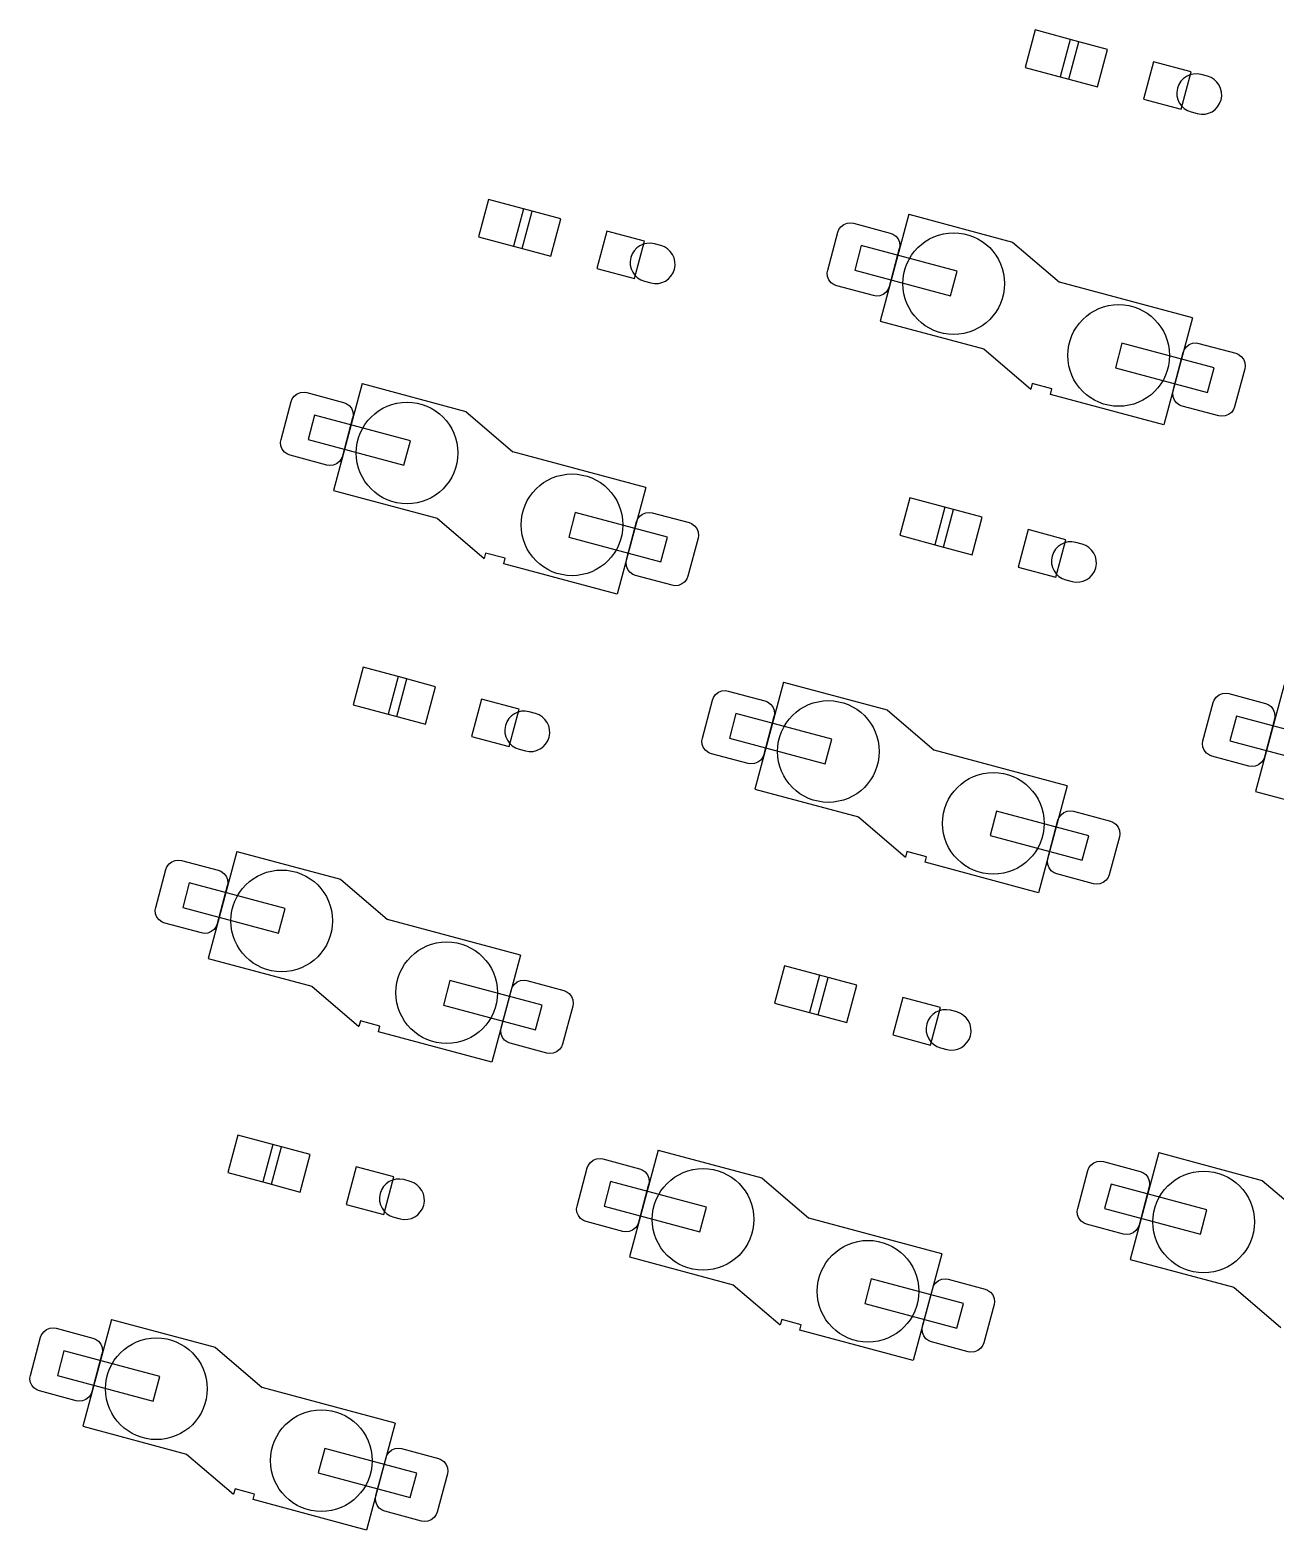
# Model space of a CAD drawing. Extents: x 13 to 283, y -158 to -54.
# Drawn here: x 12.8 to 61.8, y -112.8 to -53.9 of the extents above; entities that cross this region are included whole.
import ezdxf

# ---------------------------------------------------------------- set-up
doc = ezdxf.new("R2010")
doc.units = 0
doc.layers.add('BLACK', color=7, linetype='CONTINUOUS')

msp = doc.modelspace()

# ---------------------------------------------------------------- linework, layer by layer
at = {"layer": 'BLACK', "linetype": 'CONTINUOUS'}
for p, q in [((52.379423, -53.85312), (51.984983, -55.325191)), ((54.096839, -54.313301), (52.379423, -53.85312)), ((53.757799, -54.222455), (53.363358, -55.694526)), ((55.22987, -54.616896), (53.757799, -54.222455)), ((53.702399, -55.785372), (54.096839, -54.313301)), ((54.835429, -56.088967), (55.22987, -54.616896)), ((51.984983, -55.325191), (53.702399, -55.785372)), ((57.041947, -55.102439), (56.647506, -56.57451)), ((58.514018, -55.49688), (57.041947, -55.102439)), ((53.363358, -55.694526), (54.835429, -56.088967)), ((58.119577, -56.968951), (58.514018, -55.49688)), ((59.156358, -55.668995), (58.911013, -55.603255)), ((56.647506, -56.57451), (58.119577, -56.968951)), ((58.516572, -57.075325), (58.761917, -57.141065)), ((30.872709, -60.513727), (30.478269, -61.985798)), ((32.590125, -60.973908), (30.872709, -60.513727)), ((32.251085, -60.883062), (31.856644, -62.355133)), ((32.195685, -62.445979), (32.590125, -60.973908)), ((33.723156, -61.277503), (32.251085, -60.883062)), ((33.328715, -62.749574), (33.723156, -61.277503)), ((47.408291, -61.100443), (46.282429, -65.30222)), ((47.408291, -61.100443), (51.484498, -62.192659)), ((35.535233, -61.763046), (35.140792, -63.235117)), ((37.007304, -62.157487), (35.535233, -61.763046)), ((44.220301, -63.300289), (44.62147, -61.803104)), ((44.62147, -61.803104), (44.660016, -61.7034)), ((44.660016, -61.7034), (44.742567, -61.587474)), ((44.742567, -61.587474), (44.854434, -61.499501)), ((44.854434, -61.499501), (44.986554, -61.446608)), ((44.986554, -61.446608), (45.128224, -61.43308)), ((45.128224, -61.43308), (45.233843, -61.44955)), ((45.233843, -61.44955), (46.682732, -61.837779)), ((46.682732, -61.837779), (46.782436, -61.876325)), ((46.782436, -61.876325), (46.898361, -61.958875)), ((30.478269, -61.985798), (32.195685, -62.445979)), ((31.856644, -62.355133), (33.328715, -62.749574)), ((36.612863, -63.629558), (37.007304, -62.157487)), ((37.649644, -62.329602), (37.404299, -62.263862)), ((45.540369, -62.334022), (45.28155, -63.299948)), ((49.30748, -63.343416), (45.540369, -62.334022)), ((47.036285, -62.450151), (46.635116, -63.947336)), ((46.898361, -61.958875), (46.986334, -62.070742)), ((46.986334, -62.070742), (47.039227, -62.202863)), ((47.052755, -62.344532), (47.036285, -62.450151)), ((47.039227, -62.202863), (47.052755, -62.344532)), ((51.484498, -62.192659), (53.337775, -63.776283)), ((35.140792, -63.235117), (36.612863, -63.629558)), ((44.203831, -63.405908), (44.220301, -63.300289)), ((44.217359, -63.547577), (44.203831, -63.405908)), ((44.270252, -63.679698), (44.217359, -63.547577)), ((44.358225, -63.791565), (44.270252, -63.679698)), ((45.28155, -63.299948), (49.048661, -64.309342)), ((49.048661, -64.309342), (49.30748, -63.343416)), ((37.009858, -63.735932), (37.255203, -63.801672)), ((44.47415, -63.874115), (44.358225, -63.791565)), ((44.573854, -63.912661), (44.47415, -63.874115)), ((46.022743, -64.30089), (44.573854, -63.912661)), ((46.402152, -64.250939), (46.270032, -64.303832)), ((46.514019, -64.162966), (46.402152, -64.250939)), ((46.59657, -64.04704), (46.514019, -64.162966)), ((46.635116, -63.947336), (46.59657, -64.04704)), ((58.573093, -65.179083), (53.337775, -63.776283)), ((46.128362, -64.31736), (46.022743, -64.30089)), ((46.270032, -64.303832), (46.128362, -64.31736)), ((46.282429, -65.30222), (50.358636, -66.394437)), ((58.573093, -65.179083), (57.44723, -69.38086)), ((50.358636, -66.394437), (52.211912, -67.978061)), ((55.797202, -66.169372), (55.538383, -67.135298)), ((59.419423, -67.139944), (55.797202, -66.169372)), ((57.809577, -68.028564), (58.210746, -66.531379)), ((58.210746, -66.531379), (58.249292, -66.431675)), ((58.249292, -66.431675), (58.331843, -66.315749)), ((58.331843, -66.315749), (58.44371, -66.227776)), ((58.44371, -66.227776), (58.57583, -66.174883)), ((58.57583, -66.174883), (58.7175, -66.161355)), ((58.7175, -66.161355), (58.823119, -66.177825)), ((58.823119, -66.177825), (60.272008, -66.566054)), ((60.272008, -66.566054), (60.371712, -66.6046)), ((60.371712, -66.6046), (60.487637, -66.68715)), ((55.538383, -67.135298), (59.160604, -68.10587)), ((59.160604, -68.10587), (59.419423, -67.139944)), ((60.625561, -67.178426), (60.224392, -68.675611)), ((60.487637, -66.68715), (60.57561, -66.799017)), ((60.57561, -66.799017), (60.628503, -66.931138)), ((60.642031, -67.072807), (60.625561, -67.178426)), ((60.628503, -66.931138), (60.642031, -67.072807)), ((25.901574, -67.76105), (24.775712, -71.962827)), ((25.901574, -67.76105), (29.977781, -68.853266)), ((52.270147, -67.760727), (52.211912, -67.978061)), ((53.042887, -67.967783), (52.270147, -67.760727)), ((23.114753, -68.463711), (23.153299, -68.364007)), ((23.153299, -68.364007), (23.23585, -68.248081)), ((23.23585, -68.248081), (23.347717, -68.160108)), ((23.347717, -68.160108), (23.479837, -68.107215)), ((23.479837, -68.107215), (23.621507, -68.093687)), ((23.621507, -68.093687), (23.727126, -68.110157)), ((23.727126, -68.110157), (25.176015, -68.498386)), ((52.984653, -68.185116), (53.042887, -67.967783)), ((57.44723, -69.38086), (52.984653, -68.185116)), ((57.793107, -68.134183), (57.809577, -68.028564)), ((57.806635, -68.275852), (57.793107, -68.134183)), ((57.859528, -68.407973), (57.806635, -68.275852)), ((57.947501, -68.51984), (57.859528, -68.407973)), ((22.713584, -69.960896), (23.114753, -68.463711)), ((24.033652, -68.994629), (23.774833, -69.960555)), ((27.800763, -70.004023), (24.033652, -68.994629)), ((25.176015, -68.498386), (25.275719, -68.536932)), ((25.275719, -68.536932), (25.391644, -68.619482)), ((25.391644, -68.619482), (25.479617, -68.731349)), ((25.479617, -68.731349), (25.53251, -68.86347)), ((25.546038, -69.005139), (25.529568, -69.110758)), ((25.53251, -68.86347), (25.546038, -69.005139)), ((29.977781, -68.853266), (31.831058, -70.43689)), ((58.063426, -68.60239), (57.947501, -68.51984)), ((58.16313, -68.640936), (58.063426, -68.60239)), ((59.612019, -69.029165), (58.16313, -68.640936)), ((59.991428, -68.979214), (59.859308, -69.032107)), ((60.103295, -68.891241), (59.991428, -68.979214)), ((60.185846, -68.775315), (60.103295, -68.891241)), ((60.224392, -68.675611), (60.185846, -68.775315)), ((25.529568, -69.110758), (25.128399, -70.607943)), ((59.717638, -69.045635), (59.612019, -69.029165)), ((59.859308, -69.032107), (59.717638, -69.045635)), ((22.697114, -70.066515), (22.713584, -69.960896)), ((22.710642, -70.208184), (22.697114, -70.066515)), ((23.774833, -69.960555), (27.541944, -70.969949)), ((27.541944, -70.969949), (27.800763, -70.004023)), ((22.763535, -70.340305), (22.710642, -70.208184)), ((22.851508, -70.452172), (22.763535, -70.340305)), ((22.967433, -70.534722), (22.851508, -70.452172)), ((23.067137, -70.573268), (22.967433, -70.534722)), ((24.516026, -70.961497), (23.067137, -70.573268)), ((25.089853, -70.707647), (25.007302, -70.823573)), ((25.128399, -70.607943), (25.089853, -70.707647)), ((37.066376, -71.83969), (31.831058, -70.43689)), ((24.621645, -70.977967), (24.516026, -70.961497)), ((24.763315, -70.964439), (24.621645, -70.977967)), ((24.895435, -70.911546), (24.763315, -70.964439)), ((25.007302, -70.823573), (24.895435, -70.911546)), ((24.775712, -71.962827), (28.851919, -73.055044)), ((37.066376, -71.83969), (35.940513, -76.041467)), ((47.44892, -72.254007), (47.05448, -73.726078)), ((49.166336, -72.714188), (47.44892, -72.254007)), ((28.851919, -73.055044), (30.705195, -74.638668)), ((34.290485, -72.829979), (34.031666, -73.795905)), ((37.912706, -73.800551), (34.290485, -72.829979)), ((36.704029, -73.191986), (36.742575, -73.092282)), ((36.742575, -73.092282), (36.825126, -72.976356)), ((36.825126, -72.976356), (36.936993, -72.888383)), ((36.936993, -72.888383), (37.069113, -72.83549)), ((37.069113, -72.83549), (37.210783, -72.821962)), ((37.210783, -72.821962), (37.316402, -72.838432)), ((37.316402, -72.838432), (38.765291, -73.226661)), ((48.827296, -72.623342), (48.432855, -74.095413)), ((48.771896, -74.186259), (49.166336, -72.714188)), ((50.299367, -73.017783), (48.827296, -72.623342)), ((49.904926, -74.489854), (50.299367, -73.017783)), ((36.30286, -74.689171), (36.704029, -73.191986)), ((38.765291, -73.226661), (38.864995, -73.265207)), ((38.864995, -73.265207), (38.98092, -73.347757)), ((38.98092, -73.347757), (39.068893, -73.459624)), ((39.068893, -73.459624), (39.121786, -73.591745)), ((39.135314, -73.733414), (39.118844, -73.839033)), ((39.121786, -73.591745), (39.135314, -73.733414)), ((47.05448, -73.726078), (48.771896, -74.186259)), ((52.111444, -73.503326), (51.717003, -74.975397)), ((53.583515, -73.897767), (52.111444, -73.503326)), ((34.031666, -73.795905), (37.653887, -74.766477)), ((37.653887, -74.766477), (37.912706, -73.800551)), ((39.118844, -73.839033), (38.717675, -75.336218)), ((48.432855, -74.095413), (49.904926, -74.489854)), ((53.189074, -75.369838), (53.583515, -73.897767)), ((54.225855, -74.069882), (53.98051, -74.004142)), ((30.76343, -74.421334), (30.705195, -74.638668)), ((31.53617, -74.62839), (30.76343, -74.421334)), ((31.477936, -74.845723), (31.53617, -74.62839)), ((35.940513, -76.041467), (31.477936, -74.845723)), ((36.28639, -74.79479), (36.30286, -74.689171)), ((36.299918, -74.936459), (36.28639, -74.79479)), ((36.352811, -75.06858), (36.299918, -74.936459)), ((36.440784, -75.180447), (36.352811, -75.06858)), ((36.556709, -75.262997), (36.440784, -75.180447)), ((36.656413, -75.301543), (36.556709, -75.262997)), ((38.105302, -75.689772), (36.656413, -75.301543)), ((38.679129, -75.435922), (38.596578, -75.551848)), ((38.717675, -75.336218), (38.679129, -75.435922)), ((51.717003, -74.975397), (53.189074, -75.369838)), ((53.586069, -75.476212), (53.831414, -75.541952)), ((38.210921, -75.706242), (38.105302, -75.689772)), ((38.352591, -75.692714), (38.210921, -75.706242)), ((38.484711, -75.639821), (38.352591, -75.692714)), ((38.596578, -75.551848), (38.484711, -75.639821)), ((25.942206, -78.914614), (25.547766, -80.386685)), ((27.659622, -79.374795), (25.942206, -78.914614)), ((27.320582, -79.283949), (26.926141, -80.75602)), ((27.265182, -80.846866), (27.659622, -79.374795)), ((28.792653, -79.67839), (27.320582, -79.283949)), ((42.477787, -79.50133), (41.351925, -83.703107)), ((42.477787, -79.50133), (46.553994, -80.593546)), ((62.172769, -79.602204), (61.046907, -83.803981)), ((28.398212, -81.150461), (28.792653, -79.67839)), ((30.60473, -80.163933), (30.210289, -81.636004)), ((32.076801, -80.558374), (30.60473, -80.163933)), ((39.289797, -81.701176), (39.690966, -80.203991)), ((39.690966, -80.203991), (39.729512, -80.104287)), ((39.729512, -80.104287), (39.812063, -79.988361)), ((39.812063, -79.988361), (39.92393, -79.900388)), ((39.92393, -79.900388), (40.05605, -79.847495)), ((40.05605, -79.847495), (40.19772, -79.833967)), ((40.19772, -79.833967), (40.303339, -79.850437)), ((40.303339, -79.850437), (41.752228, -80.238666)), ((59.385948, -80.304865), (59.424494, -80.205161)), ((59.424494, -80.205161), (59.507045, -80.089235)), ((59.507045, -80.089235), (59.618912, -80.001262)), ((59.618912, -80.001262), (59.751032, -79.948369)), ((59.751032, -79.948369), (59.892702, -79.934841)), ((59.892702, -79.934841), (59.998321, -79.951311)), ((59.998321, -79.951311), (61.44721, -80.33954)), ((25.547766, -80.386685), (27.265182, -80.846866)), ((26.926141, -80.75602), (28.398212, -81.150461)), ((31.68236, -82.030445), (32.076801, -80.558374)), ((32.719141, -80.730489), (32.473796, -80.664749)), ((40.609865, -80.734909), (40.351046, -81.700835)), ((44.376976, -81.744303), (40.609865, -80.734909)), ((41.752228, -80.238666), (41.851932, -80.277212)), ((41.851932, -80.277212), (41.967857, -80.359762)), ((41.967857, -80.359762), (42.05583, -80.471629)), ((42.05583, -80.471629), (42.108723, -80.60375)), ((42.122251, -80.745419), (42.105781, -80.851038)), ((42.108723, -80.60375), (42.122251, -80.745419)), ((46.553994, -80.593546), (48.407271, -82.17717)), ((58.984779, -81.80205), (59.385948, -80.304865)), ((61.44721, -80.33954), (61.546914, -80.378086)), ((61.546914, -80.378086), (61.662839, -80.460636)), ((61.662839, -80.460636), (61.750812, -80.572503)), ((61.750812, -80.572503), (61.803705, -80.704624)), ((61.803705, -80.704624), (61.817233, -80.846293)), ((42.105781, -80.851038), (41.704612, -82.348223)), ((60.304847, -80.835783), (60.046028, -81.801709)), ((64.071958, -81.845177), (60.304847, -80.835783)), ((61.800763, -80.951912), (61.399594, -82.449097)), ((61.817233, -80.846293), (61.800763, -80.951912)), ((30.210289, -81.636004), (31.68236, -82.030445)), ((39.273327, -81.806795), (39.289797, -81.701176)), ((39.286855, -81.948464), (39.273327, -81.806795)), ((39.339748, -82.080585), (39.286855, -81.948464)), ((40.351046, -81.700835), (44.118157, -82.710229)), ((44.118157, -82.710229), (44.376976, -81.744303)), ((58.968309, -81.907669), (58.984779, -81.80205)), ((58.981837, -82.049338), (58.968309, -81.907669)), ((60.046028, -81.801709), (63.813139, -82.811103)), ((32.079355, -82.136819), (32.3247, -82.202559)), ((39.427721, -82.192452), (39.339748, -82.080585)), ((39.543646, -82.275002), (39.427721, -82.192452)), ((39.64335, -82.313548), (39.543646, -82.275002)), ((41.092239, -82.701777), (39.64335, -82.313548)), ((41.583515, -82.563853), (41.471648, -82.651826)), ((41.666066, -82.447927), (41.583515, -82.563853)), ((41.704612, -82.348223), (41.666066, -82.447927)), ((53.642589, -83.57997), (48.407271, -82.17717)), ((59.03473, -82.181459), (58.981837, -82.049338)), ((59.122703, -82.293326), (59.03473, -82.181459)), ((59.238628, -82.375876), (59.122703, -82.293326)), ((59.338332, -82.414422), (59.238628, -82.375876)), ((60.787221, -82.802651), (59.338332, -82.414422)), ((61.361048, -82.548801), (61.278497, -82.664727)), ((61.399594, -82.449097), (61.361048, -82.548801)), ((41.197858, -82.718247), (41.092239, -82.701777)), ((41.339528, -82.704719), (41.197858, -82.718247)), ((41.471648, -82.651826), (41.339528, -82.704719)), ((60.89284, -82.819121), (60.787221, -82.802651)), ((61.03451, -82.805593), (60.89284, -82.819121)), ((61.16663, -82.7527), (61.03451, -82.805593)), ((61.278497, -82.664727), (61.16663, -82.7527)), ((41.351925, -83.703107), (45.428132, -84.795324)), ((53.642589, -83.57997), (52.516726, -87.781747)), ((61.046907, -83.803981), (65.123114, -84.896198)), ((45.428132, -84.795324), (47.281408, -86.378948)), ((50.866698, -84.570259), (50.607879, -85.536185)), ((54.488919, -85.540831), (50.866698, -84.570259)), ((52.879073, -86.429451), (53.280242, -84.932266)), ((53.280242, -84.932266), (53.318788, -84.832562)), ((53.318788, -84.832562), (53.401339, -84.716636)), ((53.401339, -84.716636), (53.513206, -84.628663)), ((53.513206, -84.628663), (53.645326, -84.57577)), ((53.645326, -84.57577), (53.786996, -84.562242)), ((53.786996, -84.562242), (53.892615, -84.578712)), ((53.892615, -84.578712), (55.341504, -84.966941)), ((55.341504, -84.966941), (55.441208, -85.005487)), ((55.441208, -85.005487), (55.557133, -85.088037)), ((55.557133, -85.088037), (55.645106, -85.199904)), ((55.645106, -85.199904), (55.697999, -85.332025)), ((55.711527, -85.473694), (55.695057, -85.579313)), ((55.697999, -85.332025), (55.711527, -85.473694)), ((50.607879, -85.536185), (54.2301, -86.506757)), ((54.2301, -86.506757), (54.488919, -85.540831)), ((55.695057, -85.579313), (55.293888, -87.076498)), ((18.222797, -86.764894), (18.305348, -86.648968)), ((18.305348, -86.648968), (18.417215, -86.560995)), ((18.417215, -86.560995), (18.549335, -86.508102)), ((18.549335, -86.508102), (18.691005, -86.494574)), ((18.691005, -86.494574), (18.796624, -86.511044)), ((18.796624, -86.511044), (20.245513, -86.899273)), ((20.971072, -86.161937), (19.84521, -90.363714)), ((20.971072, -86.161937), (25.047279, -87.254153)), ((47.339643, -86.161614), (47.281408, -86.378948)), ((48.112383, -86.36867), (47.339643, -86.161614)), ((48.054149, -86.586003), (48.112383, -86.36867)), ((52.516726, -87.781747), (48.054149, -86.586003)), ((52.862603, -86.53507), (52.879073, -86.429451)), ((52.876131, -86.676739), (52.862603, -86.53507)), ((52.929024, -86.80886), (52.876131, -86.676739)), ((17.783082, -88.361783), (18.184251, -86.864598)), ((18.184251, -86.864598), (18.222797, -86.764894)), ((20.245513, -86.899273), (20.345217, -86.937819)), ((20.345217, -86.937819), (20.461142, -87.020369)), ((20.461142, -87.020369), (20.549115, -87.132236)), ((20.549115, -87.132236), (20.602008, -87.264357)), ((20.602008, -87.264357), (20.615536, -87.406026)), ((25.047279, -87.254153), (26.900556, -88.837777)), ((53.016997, -86.920727), (52.929024, -86.80886)), ((53.132922, -87.003277), (53.016997, -86.920727)), ((53.232626, -87.041823), (53.132922, -87.003277)), ((54.681515, -87.430052), (53.232626, -87.041823)), ((55.172791, -87.292128), (55.060924, -87.380101)), ((55.255342, -87.176202), (55.172791, -87.292128)), ((55.293888, -87.076498), (55.255342, -87.176202)), ((19.10315, -87.395516), (18.844331, -88.361442)), ((22.870261, -88.40491), (19.10315, -87.395516)), ((20.599066, -87.511645), (20.197897, -89.00883)), ((20.615536, -87.406026), (20.599066, -87.511645)), ((54.787134, -87.446522), (54.681515, -87.430052)), ((54.928804, -87.432994), (54.787134, -87.446522)), ((55.060924, -87.380101), (54.928804, -87.432994)), ((17.766612, -88.467402), (17.783082, -88.361783)), ((17.78014, -88.609071), (17.766612, -88.467402)), ((18.844331, -88.361442), (22.611442, -89.370836)), ((22.611442, -89.370836), (22.870261, -88.40491)), ((17.833033, -88.741192), (17.78014, -88.609071)), ((17.921006, -88.853059), (17.833033, -88.741192)), ((18.036931, -88.935609), (17.921006, -88.853059)), ((18.136635, -88.974155), (18.036931, -88.935609)), ((19.585524, -89.362384), (18.136635, -88.974155)), ((20.197897, -89.00883), (20.159351, -89.108534)), ((32.135874, -90.240577), (26.900556, -88.837777)), ((19.691143, -89.378854), (19.585524, -89.362384)), ((19.832813, -89.365326), (19.691143, -89.378854)), ((19.964933, -89.312433), (19.832813, -89.365326)), ((20.0768, -89.22446), (19.964933, -89.312433)), ((20.159351, -89.108534), (20.0768, -89.22446)), ((32.135874, -90.240577), (31.010011, -94.442354)), ((19.84521, -90.363714), (23.921417, -91.455931)), ((42.518417, -90.654894), (42.123977, -92.126965)), ((44.235833, -91.115075), (42.518417, -90.654894)), ((29.359983, -91.230866), (29.101164, -92.196792)), ((32.982204, -92.201438), (29.359983, -91.230866)), ((31.812073, -91.493169), (31.894624, -91.377243)), ((31.894624, -91.377243), (32.006491, -91.28927)), ((32.006491, -91.28927), (32.138611, -91.236377)), ((32.138611, -91.236377), (32.280281, -91.222849)), ((32.280281, -91.222849), (32.3859, -91.239319)), ((32.3859, -91.239319), (33.834789, -91.627548)), ((43.896793, -91.024229), (43.502352, -92.4963)), ((43.841393, -92.587146), (44.235833, -91.115075)), ((45.368864, -91.41867), (43.896793, -91.024229)), ((44.974423, -92.890741), (45.368864, -91.41867)), ((23.921417, -91.455931), (25.774693, -93.039555)), ((31.372358, -93.090058), (31.773527, -91.592873)), ((31.773527, -91.592873), (31.812073, -91.493169)), ((33.834789, -91.627548), (33.934493, -91.666094)), ((33.934493, -91.666094), (34.050418, -91.748644)), ((34.050418, -91.748644), (34.138391, -91.860511)), ((34.138391, -91.860511), (34.191284, -91.992632)), ((34.191284, -91.992632), (34.204812, -92.134301)), ((47.180941, -91.904213), (46.7865, -93.376284)), ((48.653012, -92.298654), (47.180941, -91.904213)), ((29.101164, -92.196792), (32.723385, -93.167364)), ((32.723385, -93.167364), (32.982204, -92.201438)), ((34.188342, -92.23992), (33.787173, -93.737105)), ((34.204812, -92.134301), (34.188342, -92.23992)), ((42.123977, -92.126965), (43.841393, -92.587146)), ((43.502352, -92.4963), (44.974423, -92.890741)), ((48.258571, -93.770725), (48.653012, -92.298654)), ((49.295352, -92.470769), (49.050007, -92.405029)), ((25.832928, -92.822221), (25.774693, -93.039555)), ((26.605668, -93.029277), (25.832928, -92.822221)), ((26.547434, -93.24661), (26.605668, -93.029277)), ((31.355888, -93.195677), (31.372358, -93.090058)), ((31.369416, -93.337346), (31.355888, -93.195677)), ((31.010011, -94.442354), (26.547434, -93.24661)), ((31.422309, -93.469467), (31.369416, -93.337346)), ((31.510282, -93.581334), (31.422309, -93.469467)), ((31.626207, -93.663884), (31.510282, -93.581334)), ((31.725911, -93.70243), (31.626207, -93.663884)), ((33.1748, -94.090659), (31.725911, -93.70243)), ((33.787173, -93.737105), (33.748627, -93.836809)), ((46.7865, -93.376284), (48.258571, -93.770725)), ((33.280419, -94.107129), (33.1748, -94.090659)), ((33.422089, -94.093601), (33.280419, -94.107129)), ((33.554209, -94.040708), (33.422089, -94.093601)), ((33.666076, -93.952735), (33.554209, -94.040708)), ((33.748627, -93.836809), (33.666076, -93.952735)), ((48.655566, -93.877099), (48.900911, -93.942839)), ((21.011703, -97.315501), (20.617263, -98.787572)), ((22.729119, -97.775682), (21.011703, -97.315501)), ((22.390079, -97.684836), (21.995638, -99.156907)), ((22.334679, -99.247753), (22.729119, -97.775682)), ((23.86215, -98.079277), (22.390079, -97.684836)), ((37.547284, -97.902217), (36.421422, -102.103994)), ((37.547284, -97.902217), (41.623491, -98.994433)), ((23.467709, -99.551348), (23.86215, -98.079277)), ((34.760463, -98.604878), (34.799009, -98.505174)), ((34.799009, -98.505174), (34.88156, -98.389248)), ((34.88156, -98.389248), (34.993427, -98.301275)), ((34.993427, -98.301275), (35.125547, -98.248382)), ((35.125547, -98.248382), (35.267217, -98.234854)), ((35.267217, -98.234854), (35.372836, -98.251324)), ((35.372836, -98.251324), (36.821725, -98.639553)), ((54.493991, -98.606048), (54.576542, -98.490122)), ((54.576542, -98.490122), (54.688409, -98.402149)), ((54.688409, -98.402149), (54.820529, -98.349256)), ((54.820529, -98.349256), (54.962199, -98.335728)), ((54.962199, -98.335728), (55.067818, -98.352198)), ((55.067818, -98.352198), (56.516707, -98.740427)), ((57.242266, -98.003091), (56.116404, -102.204868)), ((57.242266, -98.003091), (61.318473, -99.095307)), ((20.617263, -98.787572), (22.334679, -99.247753)), ((25.674227, -98.56482), (25.279786, -100.036891)), ((27.146298, -98.959261), (25.674227, -98.56482)), ((26.751857, -100.431332), (27.146298, -98.959261)), ((27.788638, -99.131376), (27.543293, -99.065636)), ((34.359294, -100.102063), (34.760463, -98.604878)), ((36.821725, -98.639553), (36.921429, -98.678099)), ((36.921429, -98.678099), (37.037354, -98.760649)), ((37.037354, -98.760649), (37.125327, -98.872516)), ((37.125327, -98.872516), (37.17822, -99.004637)), ((37.17822, -99.004637), (37.191748, -99.146306)), ((41.623491, -98.994433), (43.476768, -100.578057)), ((54.054276, -100.202937), (54.455445, -98.705752)), ((54.455445, -98.705752), (54.493991, -98.606048)), ((56.516707, -98.740427), (56.616411, -98.778973)), ((56.616411, -98.778973), (56.732336, -98.861523)), ((56.732336, -98.861523), (56.820309, -98.97339)), ((56.820309, -98.97339), (56.873202, -99.105511)), ((61.318473, -99.095307), (63.17175, -100.678931)), ((21.995638, -99.156907), (23.467709, -99.551348)), ((35.679362, -99.135796), (35.420543, -100.101722)), ((39.446473, -100.14519), (35.679362, -99.135796)), ((37.175278, -99.251925), (36.774109, -100.74911)), ((37.191748, -99.146306), (37.175278, -99.251925)), ((55.374344, -99.23667), (55.115525, -100.202596)), ((59.141455, -100.246064), (55.374344, -99.23667)), ((56.87026, -99.352799), (56.469091, -100.849984)), ((56.88673, -99.24718), (56.87026, -99.352799)), ((56.873202, -99.105511), (56.88673, -99.24718)), ((25.279786, -100.036891), (26.751857, -100.431332)), ((34.342824, -100.207682), (34.359294, -100.102063)), ((34.356352, -100.349351), (34.342824, -100.207682)), ((35.420543, -100.101722), (39.187654, -101.111116)), ((39.187654, -101.111116), (39.446473, -100.14519)), ((54.037806, -100.308556), (54.054276, -100.202937)), ((55.115525, -100.202596), (58.882636, -101.21199)), ((58.882636, -101.21199), (59.141455, -100.246064)), ((27.148852, -100.537706), (27.394197, -100.603446)), ((34.409245, -100.481472), (34.356352, -100.349351)), ((34.497218, -100.593339), (34.409245, -100.481472)), ((34.613143, -100.675889), (34.497218, -100.593339)), ((34.712847, -100.714435), (34.613143, -100.675889)), ((36.161736, -101.102664), (34.712847, -100.714435)), ((36.735563, -100.848814), (36.653012, -100.96474)), ((36.774109, -100.74911), (36.735563, -100.848814)), ((48.712086, -101.980857), (43.476768, -100.578057)), ((54.051334, -100.450225), (54.037806, -100.308556)), ((54.104227, -100.582346), (54.051334, -100.450225)), ((54.1922, -100.694213), (54.104227, -100.582346)), ((54.308125, -100.776763), (54.1922, -100.694213)), ((54.407829, -100.815309), (54.308125, -100.776763)), ((55.856718, -101.203538), (54.407829, -100.815309)), ((56.469091, -100.849984), (56.430545, -100.949688)), ((36.267355, -101.119134), (36.161736, -101.102664)), ((36.409025, -101.105606), (36.267355, -101.119134)), ((36.541145, -101.052713), (36.409025, -101.105606)), ((36.653012, -100.96474), (36.541145, -101.052713)), ((55.962337, -101.220008), (55.856718, -101.203538)), ((56.104007, -101.20648), (55.962337, -101.220008)), ((56.236127, -101.153587), (56.104007, -101.20648)), ((56.347994, -101.065614), (56.236127, -101.153587)), ((56.430545, -100.949688), (56.347994, -101.065614)), ((48.712086, -101.980857), (47.586223, -106.182634)), ((36.421422, -102.103994), (40.497629, -103.196211)), ((56.116404, -102.204868), (60.192611, -103.297085)), ((40.497629, -103.196211), (42.350905, -104.779835)), ((45.936195, -102.971146), (45.677376, -103.937072)), ((49.558416, -103.941718), (45.936195, -102.971146)), ((48.388285, -103.233449), (48.470836, -103.117523)), ((48.470836, -103.117523), (48.582703, -103.02955)), ((48.582703, -103.02955), (48.714823, -102.976657)), ((48.714823, -102.976657), (48.856493, -102.963129)), ((48.856493, -102.963129), (48.962112, -102.979599)), ((48.962112, -102.979599), (50.411001, -103.367828)), ((47.94857, -104.830338), (48.349739, -103.333153)), ((48.349739, -103.333153), (48.388285, -103.233449)), ((50.411001, -103.367828), (50.510705, -103.406374)), ((50.510705, -103.406374), (50.62663, -103.488924)), ((50.62663, -103.488924), (50.714603, -103.600791)), ((50.714603, -103.600791), (50.767496, -103.732912)), ((50.767496, -103.732912), (50.781024, -103.874581)), ((60.192611, -103.297085), (62.045887, -104.880709)), ((45.677376, -103.937072), (49.299597, -104.907644)), ((49.299597, -104.907644), (49.558416, -103.941718)), ((50.764554, -103.9802), (50.363385, -105.477385)), ((50.781024, -103.874581), (50.764554, -103.9802)), ((13.374846, -105.049855), (13.486713, -104.961882)), ((13.486713, -104.961882), (13.618833, -104.908989)), ((13.618833, -104.908989), (13.760503, -104.895461)), ((13.760503, -104.895461), (13.866122, -104.911931)), ((13.866122, -104.911931), (15.315011, -105.30016)), ((16.04057, -104.562824), (14.914708, -108.764601)), ((16.04057, -104.562824), (20.116777, -105.65504)), ((42.40914, -104.562501), (42.350905, -104.779835)), ((43.18188, -104.769557), (42.40914, -104.562501)), ((43.123646, -104.98689), (43.18188, -104.769557)), ((47.586223, -106.182634), (43.123646, -104.98689)), ((47.9321, -104.935957), (47.94857, -104.830338)), ((47.945628, -105.077626), (47.9321, -104.935957)), ((12.85258, -106.76267), (13.253749, -105.265485)), ((13.253749, -105.265485), (13.292295, -105.165781)), ((13.292295, -105.165781), (13.374846, -105.049855)), ((15.315011, -105.30016), (15.414715, -105.338706)), ((15.414715, -105.338706), (15.53064, -105.421256)), ((15.53064, -105.421256), (15.618613, -105.533123)), ((15.618613, -105.533123), (15.671506, -105.665244)), ((47.998521, -105.209747), (47.945628, -105.077626)), ((48.086494, -105.321614), (47.998521, -105.209747)), ((48.202419, -105.404164), (48.086494, -105.321614)), ((48.302123, -105.44271), (48.202419, -105.404164)), ((49.751012, -105.830939), (48.302123, -105.44271)), ((50.324839, -105.577089), (50.242288, -105.693015)), ((50.363385, -105.477385), (50.324839, -105.577089)), ((14.172648, -105.796403), (13.913829, -106.762329)), ((17.939759, -106.805797), (14.172648, -105.796403)), ((15.668564, -105.912532), (15.267395, -107.409717)), ((15.685034, -105.806913), (15.668564, -105.912532)), ((15.671506, -105.665244), (15.685034, -105.806913)), ((20.116777, -105.65504), (21.970054, -107.238664)), ((49.856631, -105.847409), (49.751012, -105.830939)), ((49.998301, -105.833881), (49.856631, -105.847409)), ((50.130421, -105.780988), (49.998301, -105.833881)), ((50.242288, -105.693015), (50.130421, -105.780988)), ((12.83611, -106.868289), (12.85258, -106.76267)), ((13.913829, -106.762329), (17.68094, -107.771723)), ((12.849638, -107.009958), (12.83611, -106.868289)), ((12.902531, -107.142079), (12.849638, -107.009958)), ((12.990504, -107.253946), (12.902531, -107.142079)), ((13.106429, -107.336496), (12.990504, -107.253946)), ((13.206133, -107.375042), (13.106429, -107.336496)), ((17.68094, -107.771723), (17.939759, -106.805797)), ((27.205372, -108.641464), (21.970054, -107.238664)), ((14.655022, -107.763271), (13.206133, -107.375042)), ((14.760641, -107.779741), (14.655022, -107.763271)), ((14.902311, -107.766213), (14.760641, -107.779741)), ((15.034431, -107.71332), (14.902311, -107.766213)), ((15.146298, -107.625347), (15.034431, -107.71332)), ((15.228849, -107.509421), (15.146298, -107.625347)), ((15.267395, -107.409717), (15.228849, -107.509421)), ((14.914708, -108.764601), (18.990915, -109.856818)), ((27.205372, -108.641464), (26.079509, -112.843241)), ((24.429481, -109.631753), (24.170662, -110.597679)), ((28.051702, -110.602325), (24.429481, -109.631753)), ((26.964122, -109.77813), (27.075989, -109.690157)), ((27.075989, -109.690157), (27.208109, -109.637264)), ((27.208109, -109.637264), (27.349779, -109.623736)), ((27.349779, -109.623736), (27.455398, -109.640206)), ((27.455398, -109.640206), (28.904287, -110.028435)), ((18.990915, -109.856818), (20.844191, -111.440442)), ((26.441856, -111.490945), (26.843025, -109.99376)), ((26.843025, -109.99376), (26.881571, -109.894056)), ((26.881571, -109.894056), (26.964122, -109.77813)), ((28.904287, -110.028435), (29.003991, -110.066981)), ((29.003991, -110.066981), (29.119916, -110.149531)), ((29.119916, -110.149531), (29.207889, -110.261398)), ((29.207889, -110.261398), (29.260782, -110.393519)), ((24.170662, -110.597679), (27.792883, -111.568251)), ((27.792883, -111.568251), (28.051702, -110.602325)), ((29.25784, -110.640807), (28.856671, -112.137992)), ((29.27431, -110.535188), (29.25784, -110.640807)), ((29.260782, -110.393519), (29.27431, -110.535188)), ((20.902426, -111.223108), (20.844191, -111.440442)), ((21.675166, -111.430164), (20.902426, -111.223108)), ((21.616932, -111.647497), (21.675166, -111.430164)), ((26.425386, -111.596564), (26.441856, -111.490945)), ((26.079509, -112.843241), (21.616932, -111.647497)), ((26.438914, -111.738233), (26.425386, -111.596564)), ((26.491807, -111.870354), (26.438914, -111.738233)), ((26.57978, -111.982221), (26.491807, -111.870354)), ((26.695705, -112.064771), (26.57978, -111.982221)), ((26.795409, -112.103317), (26.695705, -112.064771)), ((28.244298, -112.491546), (26.795409, -112.103317)), ((28.349917, -112.508016), (28.244298, -112.491546)), ((28.491587, -112.494488), (28.349917, -112.508016)), ((28.623707, -112.441595), (28.491587, -112.494488)), ((28.735574, -112.353622), (28.623707, -112.441595)), ((28.818125, -112.237696), (28.735574, -112.353622)), ((28.856671, -112.137992), (28.818125, -112.237696))]:
    msp.add_line(p, q, dxfattribs=at)
at = {"layer": 'BLACK'}
for centre in [(49.178071, -63.82638), (55.667792, -66.652335), (27.671354, -70.486987), (34.161075, -73.312942), (44.247567, -82.227267), (50.737288, -85.053222), (22.740852, -88.887874), (29.230573, -91.713829), (39.317064, -100.628154), (59.012046, -100.729028), (45.806785, -103.454109), (17.81035, -107.288761), (24.300071, -110.114716)]:
    msp.add_circle(centre, 2, dxfattribs=at)
for centre, start, end in [((58.713792, -56.33929), 435, 615), ((58.959138, -56.40503), 255, 435), ((37.207078, -62.999897), 435, 615), ((37.452424, -63.065637), 255, 435), ((53.783289, -74.740177), 435, 615), ((54.028635, -74.805917), 255, 435), ((32.276575, -81.400784), 435, 615), ((32.521921, -81.466524), 255, 435), ((48.852786, -93.141064), 435, 615), ((49.098132, -93.206804), 255, 435), ((27.346072, -99.801671), 435, 615), ((27.591418, -99.867411), 255, 435)]:
    msp.add_arc(centre, 0.762, start, end, dxfattribs=at)

doc.saveas('drawing.dxf')
